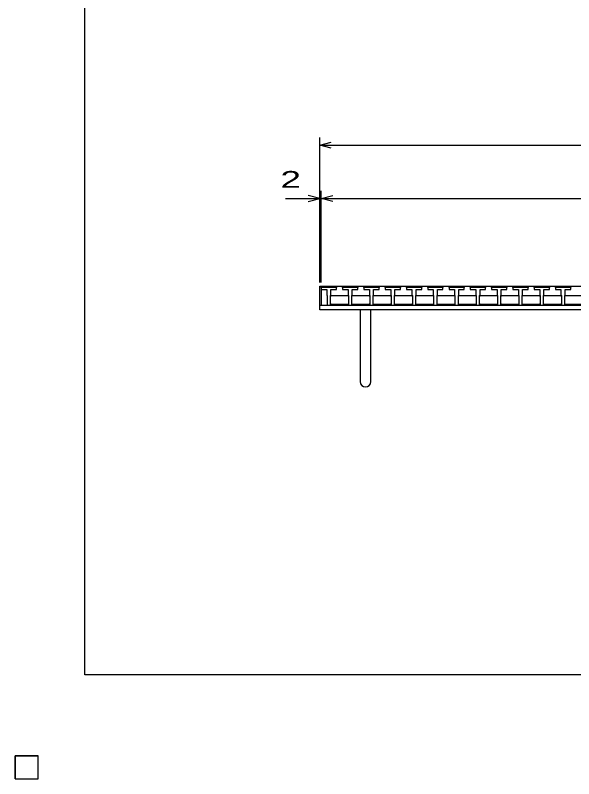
# Model space of a CAD drawing. Units: millimetres, scale not verified. Extents: x -1820 to 1731, y -1282 to 1054.
# Drawn here: x -1820 to -1088, y -1282 to -282 of the extents above; entities that cross this region are included whole.
import ezdxf
from ezdxf.enums import TextEntityAlignment as Align

# ---------------------------------------------------------------- set-up
doc = ezdxf.new("R2010")
doc.units = ezdxf.units.MM
doc.header["$LTSCALE"] = 10
for name, color, linetype, lineweight in [('0_2', 150, 'Continuous', 25), ('16', 3, 'Continuous', 25), ('19', 6, 'Continuous', 25), ('22', 2, 'Continuous', 25)]:
    doc.layers.add(name, color=color, linetype=linetype, lineweight=lineweight)
doc.styles.add('ベクトル', font='')
doc.styles.get('ベクトル').set_extended_font_data('ベクトル')

msp = doc.modelspace()

# ---------------------------------------------------------------- linework, layer by layer
at = {"layer": '0_2'}
for p, q in [((-1729, -1146.5), (-1729, 1053.5)), ((1731, -1146.5), (-1729, -1146.5))]:
    msp.add_line(p, q, dxfattribs=at)
at = {"layer": '16'}
for p, q in [((-1419, -638.5), (-1418.5, -637)), ((-1419, -637), (-423, -637)), ((-1419, -637), (-1419, -662)), ((-1419, -638.5), (-1419, -641.5)), ((-1399, -638.5), (-1419, -638.5)), ((-1418.5, -637), (-1415.6, -637)), ((-1415.6, -637), (-1415.1, -638.5)), ((-1410.95, -638.5), (-1410.45, -637)), ((-1410.45, -637), (-1407.55, -637)), ((-1407.55, -637), (-1407.05, -638.5)), ((-1402.9, -638.5), (-1402.4, -637)), ((-1402.4, -637), (-1399.5, -637)), ((-1399.5, -637), (-1399, -638.5)), ((-1399, -641.5), (-1399, -638.5)), ((-1391.1, -638.5), (-1390.6, -637)), ((-1391.1, -638.5), (-1391.1, -641.5)), ((-1371.1, -638.5), (-1391.1, -638.5)), ((-1390.6, -637), (-1387.7, -637)), ((-1387.7, -637), (-1387.2, -638.5)), ((-1383.05, -638.5), (-1382.55, -637)), ((-1382.55, -637), (-1379.65, -637)), ((-1379.65, -637), (-1379.15, -638.5)), ((-1375, -638.5), (-1374.5, -637)), ((-1374.5, -637), (-1371.6, -637)), ((-1371.6, -637), (-1371.1, -638.5)), ((-1371.1, -641.5), (-1371.1, -638.5)), ((-1363.2, -638.5), (-1362.7, -637)), ((-1363.2, -638.5), (-1363.2, -641.5)), ((-1343.2, -638.5), (-1363.2, -638.5)), ((-1362.7, -637), (-1359.8, -637)), ((-1359.8, -637), (-1359.3, -638.5)), ((-1355.15, -638.5), (-1354.65, -637)), ((-1354.65, -637), (-1351.75, -637)), ((-1351.75, -637), (-1351.25, -638.5)), ((-1347.1, -638.5), (-1346.6, -637)), ((-1346.6, -637), (-1343.7, -637)), ((-1343.7, -637), (-1343.2, -638.5)), ((-1343.2, -641.5), (-1343.2, -638.5)), ((-1335.3, -638.5), (-1334.8, -637)), ((-1335.3, -638.5), (-1335.3, -641.5)), ((-1315.3, -638.5), (-1335.3, -638.5)), ((-1334.8, -637), (-1331.9, -637)), ((-1331.9, -637), (-1331.4, -638.5)), ((-1327.25, -638.5), (-1326.75, -637)), ((-1326.75, -637), (-1323.85, -637)), ((-1323.85, -637), (-1323.35, -638.5)), ((-1319.2, -638.5), (-1318.7, -637)), ((-1318.7, -637), (-1315.8, -637)), ((-1315.8, -637), (-1315.3, -638.5)), ((-1315.3, -641.5), (-1315.3, -638.5)), ((-1307.4, -638.5), (-1306.9, -637)), ((-1307.4, -638.5), (-1307.4, -641.5)), ((-1287.4, -638.5), (-1307.4, -638.5)), ((-1306.9, -637), (-1304, -637)), ((-1304, -637), (-1303.5, -638.5)), ((-1299.35, -638.5), (-1298.85, -637)), ((-1298.85, -637), (-1295.95, -637)), ((-1295.95, -637), (-1295.45, -638.5)), ((-1291.3, -638.5), (-1290.8, -637)), ((-1290.8, -637), (-1287.9, -637)), ((-1287.9, -637), (-1287.4, -638.5)), ((-1287.4, -641.5), (-1287.4, -638.5)), ((-1279.5, -638.5), (-1279, -637)), ((-1279.5, -638.5), (-1279.5, -641.5)), ((-1259.5, -638.5), (-1279.5, -638.5)), ((-1279, -637), (-1276.1, -637)), ((-1276.1, -637), (-1275.6, -638.5)), ((-1271.45, -638.5), (-1270.95, -637)), ((-1270.95, -637), (-1268.05, -637)), ((-1268.05, -637), (-1267.55, -638.5)), ((-1263.4, -638.5), (-1262.9, -637)), ((-1262.9, -637), (-1260, -637)), ((-1260, -637), (-1259.5, -638.5)), ((-1259.5, -641.5), (-1259.5, -638.5)), ((-1251.6, -638.5), (-1251.1, -637)), ((-1251.6, -638.5), (-1251.6, -641.5)), ((-1231.6, -638.5), (-1251.6, -638.5)), ((-1251.1, -637), (-1248.2, -637)), ((-1248.2, -637), (-1247.7, -638.5)), ((-1243.55, -638.5), (-1243.05, -637)), ((-1243.05, -637), (-1240.15, -637)), ((-1240.15, -637), (-1239.65, -638.5)), ((-1235.5, -638.5), (-1235, -637)), ((-1235, -637), (-1232.1, -637)), ((-1232.1, -637), (-1231.6, -638.5)), ((-1231.6, -641.5), (-1231.6, -638.5)), ((-1223.7, -638.5), (-1223.2, -637)), ((-1223.7, -638.5), (-1223.7, -641.5)), ((-1203.7, -638.5), (-1223.7, -638.5)), ((-1223.2, -637), (-1220.3, -637)), ((-1220.3, -637), (-1219.8, -638.5)), ((-1215.65, -638.5), (-1215.15, -637)), ((-1215.15, -637), (-1212.25, -637)), ((-1212.25, -637), (-1211.75, -638.5)), ((-1207.6, -638.5), (-1207.1, -637)), ((-1207.1, -637), (-1204.2, -637)), ((-1204.2, -637), (-1203.7, -638.5)), ((-1203.7, -641.5), (-1203.7, -638.5)), ((-1195.8, -638.5), (-1195.3, -637)), ((-1195.8, -638.5), (-1195.8, -641.5)), ((-1175.8, -638.5), (-1195.8, -638.5)), ((-1195.3, -637), (-1192.4, -637)), ((-1192.4, -637), (-1191.9, -638.5)), ((-1187.75, -638.5), (-1187.25, -637)), ((-1187.25, -637), (-1184.35, -637)), ((-1184.35, -637), (-1183.85, -638.5)), ((-1179.7, -638.5), (-1179.2, -637)), ((-1179.2, -637), (-1176.3, -637)), ((-1176.3, -637), (-1175.8, -638.5)), ((-1175.8, -641.5), (-1175.8, -638.5)), ((-1167.9, -638.5), (-1167.4, -637)), ((-1167.9, -638.5), (-1167.9, -641.5)), ((-1147.9, -638.5), (-1167.9, -638.5)), ((-1167.4, -637), (-1164.5, -637)), ((-1164.5, -637), (-1164, -638.5)), ((-1159.85, -638.5), (-1159.35, -637)), ((-1159.35, -637), (-1156.45, -637)), ((-1156.45, -637), (-1155.95, -638.5)), ((-1151.8, -638.5), (-1151.3, -637)), ((-1151.3, -637), (-1148.4, -637)), ((-1148.4, -637), (-1147.9, -638.5)), ((-1147.9, -641.5), (-1147.9, -638.5)), ((-1140, -638.5), (-1139.5, -637)), ((-1140, -638.5), (-1140, -641.5)), ((-1120, -638.5), (-1140, -638.5)), ((-1139.5, -637), (-1136.6, -637)), ((-1136.6, -637), (-1136.1, -638.5)), ((-1131.95, -638.5), (-1131.45, -637)), ((-1131.45, -637), (-1128.55, -637)), ((-1128.55, -637), (-1128.05, -638.5)), ((-1123.9, -638.5), (-1123.4, -637)), ((-1123.4, -637), (-1120.5, -637)), ((-1120.5, -637), (-1120, -638.5)), ((-1120, -641.5), (-1120, -638.5)), ((-1112.1, -638.5), (-1111.6, -637)), ((-1112.1, -638.5), (-1112.1, -641.5)), ((-1092.1, -638.5), (-1112.1, -638.5)), ((-1111.6, -637), (-1108.7, -637)), ((-1108.7, -637), (-1108.2, -638.5)), ((-1104.05, -638.5), (-1103.55, -637)), ((-1103.55, -637), (-1100.65, -637)), ((-1100.65, -637), (-1100.15, -638.5)), ((-1096, -638.5), (-1095.5, -637)), ((-1095.5, -637), (-1092.6, -637)), ((-1092.6, -637), (-1092.1, -638.5)), ((-1092.1, -641.5), (-1092.1, -638.5)), ((-1419, -641.5), (-1411.75, -641.5)), ((-1411.75, -641.5), (-1411.75, -648.5)), ((-1411.75, -648.5), (-1411.25, -649)), ((-1411.25, -649), (-1411.25, -662)), ((-1406.75, -649), (-1406.25, -648.5)), ((-1406.75, -662), (-1406.75, -649)), ((-1406.75, -650), (-1405.75, -649)), ((-1406.25, -648.5), (-1406.25, -641.5)), ((-1406.25, -641.5), (-1399, -641.5)), ((-1405.75, -649), (-1384.35, -649)), ((-1391.1, -641.5), (-1383.85, -641.5)), ((-1384.35, -649), (-1383.35, -650)), ((-1383.85, -641.5), (-1383.85, -648.5)), ((-1383.85, -648.5), (-1383.35, -649)), ((-1383.35, -649), (-1383.35, -662)), ((-1378.85, -649), (-1378.35, -648.5)), ((-1378.85, -662), (-1378.85, -649)), ((-1378.85, -650), (-1377.85, -649)), ((-1378.35, -648.5), (-1378.35, -641.5)), ((-1378.35, -641.5), (-1371.1, -641.5)), ((-1377.85, -649), (-1356.45, -649)), ((-1363.2, -641.5), (-1355.95, -641.5)), ((-1356.45, -649), (-1355.45, -650)), ((-1355.95, -641.5), (-1355.95, -648.5)), ((-1355.95, -648.5), (-1355.45, -649)), ((-1355.45, -649), (-1355.45, -662)), ((-1350.95, -649), (-1350.45, -648.5)), ((-1350.95, -662), (-1350.95, -649)), ((-1350.95, -650), (-1349.95, -649)), ((-1350.45, -648.5), (-1350.45, -641.5)), ((-1350.45, -641.5), (-1343.2, -641.5)), ((-1349.95, -649), (-1328.55, -649)), ((-1335.3, -641.5), (-1328.05, -641.5)), ((-1328.55, -649), (-1327.55, -650)), ((-1328.05, -641.5), (-1328.05, -648.5)), ((-1328.05, -648.5), (-1327.55, -649)), ((-1327.55, -649), (-1327.55, -662)), ((-1323.05, -649), (-1322.55, -648.5)), ((-1323.05, -662), (-1323.05, -649)), ((-1323.05, -650), (-1322.05, -649)), ((-1322.55, -648.5), (-1322.55, -641.5)), ((-1322.55, -641.5), (-1315.3, -641.5)), ((-1322.05, -649), (-1300.65, -649)), ((-1307.4, -641.5), (-1300.15, -641.5)), ((-1300.65, -649), (-1299.65, -650)), ((-1300.15, -641.5), (-1300.15, -648.5)), ((-1300.15, -648.5), (-1299.65, -649)), ((-1299.65, -649), (-1299.65, -662)), ((-1295.15, -649), (-1294.65, -648.5)), ((-1295.15, -662), (-1295.15, -649)), ((-1295.15, -650), (-1294.15, -649)), ((-1294.65, -648.5), (-1294.65, -641.5)), ((-1294.65, -641.5), (-1287.4, -641.5)), ((-1294.15, -649), (-1272.75, -649)), ((-1279.5, -641.5), (-1272.25, -641.5)), ((-1272.75, -649), (-1271.75, -650)), ((-1272.25, -641.5), (-1272.25, -648.5)), ((-1272.25, -648.5), (-1271.75, -649)), ((-1271.75, -649), (-1271.75, -662)), ((-1267.25, -649), (-1266.75, -648.5)), ((-1267.25, -662), (-1267.25, -649)), ((-1267.25, -650), (-1266.25, -649)), ((-1266.75, -648.5), (-1266.75, -641.5)), ((-1266.75, -641.5), (-1259.5, -641.5)), ((-1266.25, -649), (-1244.85, -649)), ((-1251.6, -641.5), (-1244.35, -641.5)), ((-1244.85, -649), (-1243.85, -650)), ((-1244.35, -641.5), (-1244.35, -648.5)), ((-1244.35, -648.5), (-1243.85, -649)), ((-1243.85, -649), (-1243.85, -662)), ((-1239.35, -649), (-1238.85, -648.5)), ((-1239.35, -662), (-1239.35, -649)), ((-1239.35, -650), (-1238.35, -649)), ((-1238.85, -648.5), (-1238.85, -641.5)), ((-1238.85, -641.5), (-1231.6, -641.5)), ((-1238.35, -649), (-1216.95, -649)), ((-1223.7, -641.5), (-1216.45, -641.5)), ((-1216.95, -649), (-1215.95, -650)), ((-1216.45, -641.5), (-1216.45, -648.5)), ((-1216.45, -648.5), (-1215.95, -649)), ((-1215.95, -649), (-1215.95, -662)), ((-1211.45, -649), (-1210.95, -648.5)), ((-1211.45, -662), (-1211.45, -649)), ((-1211.45, -650), (-1210.45, -649)), ((-1210.95, -648.5), (-1210.95, -641.5)), ((-1210.95, -641.5), (-1203.7, -641.5)), ((-1210.45, -649), (-1189.05, -649)), ((-1195.8, -641.5), (-1188.55, -641.5)), ((-1189.05, -649), (-1188.05, -650)), ((-1188.55, -641.5), (-1188.55, -648.5)), ((-1188.55, -648.5), (-1188.05, -649)), ((-1188.05, -649), (-1188.05, -662)), ((-1183.55, -649), (-1183.05, -648.5)), ((-1183.55, -662), (-1183.55, -649)), ((-1183.55, -650), (-1182.55, -649)), ((-1183.05, -648.5), (-1183.05, -641.5)), ((-1183.05, -641.5), (-1175.8, -641.5)), ((-1182.55, -649), (-1161.15, -649)), ((-1167.9, -641.5), (-1160.65, -641.5)), ((-1161.15, -649), (-1160.15, -650)), ((-1160.65, -641.5), (-1160.65, -648.5)), ((-1160.65, -648.5), (-1160.15, -649)), ((-1160.15, -649), (-1160.15, -662)), ((-1155.65, -649), (-1155.15, -648.5)), ((-1155.65, -662), (-1155.65, -649)), ((-1155.65, -650), (-1154.65, -649)), ((-1155.15, -648.5), (-1155.15, -641.5)), ((-1155.15, -641.5), (-1147.9, -641.5)), ((-1154.65, -649), (-1133.25, -649)), ((-1140, -641.5), (-1132.75, -641.5)), ((-1133.25, -649), (-1132.25, -650)), ((-1132.75, -641.5), (-1132.75, -648.5)), ((-1132.75, -648.5), (-1132.25, -649)), ((-1132.25, -649), (-1132.25, -662)), ((-1127.75, -649), (-1127.25, -648.5)), ((-1127.75, -662), (-1127.75, -649)), ((-1127.75, -650), (-1126.75, -649)), ((-1127.25, -648.5), (-1127.25, -641.5)), ((-1127.25, -641.5), (-1120, -641.5)), ((-1126.75, -649), (-1105.35, -649)), ((-1112.1, -641.5), (-1104.85, -641.5)), ((-1105.35, -649), (-1104.35, -650)), ((-1104.85, -641.5), (-1104.85, -648.5)), ((-1104.85, -648.5), (-1104.35, -649)), ((-1104.35, -649), (-1104.35, -662)), ((-1099.85, -649), (-1099.35, -648.5)), ((-1099.85, -662), (-1099.85, -649)), ((-1099.85, -650), (-1098.85, -649)), ((-1099.35, -648.5), (-1099.35, -641.5)), ((-1099.35, -641.5), (-1092.1, -641.5)), ((-1098.85, -649), (-1077.45, -649)), ((-1405.75, -661), (-1406.75, -660)), ((-1383.35, -660), (-1384.35, -661)), ((-1377.85, -661), (-1378.85, -660)), ((-1355.45, -660), (-1356.45, -661)), ((-1349.95, -661), (-1350.95, -660)), ((-1327.55, -660), (-1328.55, -661)), ((-1322.05, -661), (-1323.05, -660)), ((-1299.65, -660), (-1300.65, -661)), ((-1294.15, -661), (-1295.15, -660)), ((-1271.75, -660), (-1272.75, -661)), ((-1266.25, -661), (-1267.25, -660)), ((-1243.85, -660), (-1244.85, -661)), ((-1238.35, -661), (-1239.35, -660)), ((-1215.95, -660), (-1216.95, -661)), ((-1210.45, -661), (-1211.45, -660)), ((-1188.05, -660), (-1189.05, -661)), ((-1182.55, -661), (-1183.55, -660)), ((-1160.15, -660), (-1161.15, -661)), ((-1154.65, -661), (-1155.65, -660)), ((-1132.25, -660), (-1133.25, -661)), ((-1126.75, -661), (-1127.75, -660)), ((-1104.35, -660), (-1105.35, -661)), ((-1098.85, -661), (-1099.85, -660)), ((-1419, -662), (-423, -662)), ((-1411.25, -662), (-1406.75, -662)), ((-1384.35, -661), (-1405.75, -661)), ((-1383.35, -662), (-1378.85, -662)), ((-1356.45, -661), (-1377.85, -661)), ((-1355.45, -662), (-1350.95, -662)), ((-1328.55, -661), (-1349.95, -661)), ((-1327.55, -662), (-1323.05, -662)), ((-1300.65, -661), (-1322.05, -661)), ((-1299.65, -662), (-1295.15, -662)), ((-1272.75, -661), (-1294.15, -661)), ((-1271.75, -662), (-1267.25, -662)), ((-1244.85, -661), (-1266.25, -661)), ((-1243.85, -662), (-1239.35, -662)), ((-1216.95, -661), (-1238.35, -661)), ((-1215.95, -662), (-1211.45, -662)), ((-1189.05, -661), (-1210.45, -661)), ((-1188.05, -662), (-1183.55, -662)), ((-1161.15, -661), (-1182.55, -661)), ((-1160.15, -662), (-1155.65, -662)), ((-1133.25, -661), (-1154.65, -661)), ((-1132.25, -662), (-1127.75, -662)), ((-1105.35, -661), (-1126.75, -661)), ((-1104.35, -662), (-1099.85, -662)), ((-1077.45, -661), (-1098.85, -661)), ((-1820, -1252.5), (-1790, -1252.5)), ((-1820, -1282.5), (-1820, -1252.5)), ((-1820, -1252.5), (-1790, -1252.5)), ((-1820, -1282.5), (-1820, -1252.5)), ((-1820, -1252.5), (-1790, -1252.5)), ((-1820, -1282.5), (-1820, -1252.5)), ((-1820, -1252.5), (-1790, -1252.5)), ((-1820, -1282.5), (-1820, -1252.5)), ((-1820, -1252.5), (-1790, -1252.5)), ((-1820, -1282.5), (-1820, -1252.5)), ((-1790, -1282.5), (-1790, -1252.5)), ((-1790, -1282.5), (-1790, -1252.5)), ((-1790, -1282.5), (-1790, -1252.5)), ((-1790, -1282.5), (-1790, -1252.5)), ((-1790, -1282.5), (-1790, -1252.5)), ((-1820, -1282.5), (-1790, -1282.5)), ((-1820, -1282.5), (-1790, -1282.5)), ((-1820, -1282.5), (-1790, -1282.5)), ((-1820, -1282.5), (-1790, -1282.5)), ((-1820, -1282.5), (-1790, -1282.5))]:
    msp.add_line(p, q, dxfattribs=at)
at = {"layer": '19'}
for p, q in [((-1421, -662), (-1421, -637)), ((-1421, -637), (-1419, -637)), ((-1421, -662), (-421, -662)), ((-1421, -668), (-1421, -662)), ((-421, -668), (-1421, -668)), ((-1368, -668), (-1368, -762)), ((-1354, -762), (-1354, -668))]:
    msp.add_line(p, q, dxfattribs=at)
msp.add_arc((-1361, -762), 7, 180, 0, dxfattribs=at)
at = {"layer": '22', "color": 4}
for p, q in [((-1421, -632), (-1421, -442)), ((-1421, -452), (-1406, -448)), ((-1406, -456), (-1421, -452)), ((-1421, -452), (-421, -452)), ((-1421, -522), (-1436, -518)), ((-1421, -632), (-1421, -512)), ((-1419, -632), (-1419, -512)), ((-1419, -522), (-1404, -518)), ((-1466, -522), (-1421, -522)), ((-1436, -526), (-1421, -522)), ((-1421, -522), (-1419, -522)), ((-1404, -526), (-1419, -522)), ((-1419, -522), (-423, -522))]:
    msp.add_line(p, q, dxfattribs=at)
at = {"layer": '22'}
for p, q in [((-1790, -1252.5), (-1820, -1252.5)), ((-1820, -1252.5), (-1820, -1282.5)), ((-1790, -1252.5), (-1820, -1252.5)), ((-1820, -1252.5), (-1820, -1282.5)), ((-1790, -1252.5), (-1820, -1252.5)), ((-1820, -1252.5), (-1820, -1282.5)), ((-1790, -1282.5), (-1790, -1252.5)), ((-1790, -1282.5), (-1790, -1252.5)), ((-1790, -1282.5), (-1790, -1252.5)), ((-1820, -1282.5), (-1790, -1282.5)), ((-1820, -1282.5), (-1790, -1282.5)), ((-1820, -1282.5), (-1790, -1282.5))]:
    msp.add_line(p, q, dxfattribs=at)

# ---------------------------------------------------------------- texts
at = {"layer": '22', "style": 'ベクトル', "width": 1.65}
msp.add_text(' 2 ', height=21.99, dxfattribs=at).set_placement((-1486, -497), align=Align.MIDDLE_LEFT)

doc.saveas('drawing.dxf')
